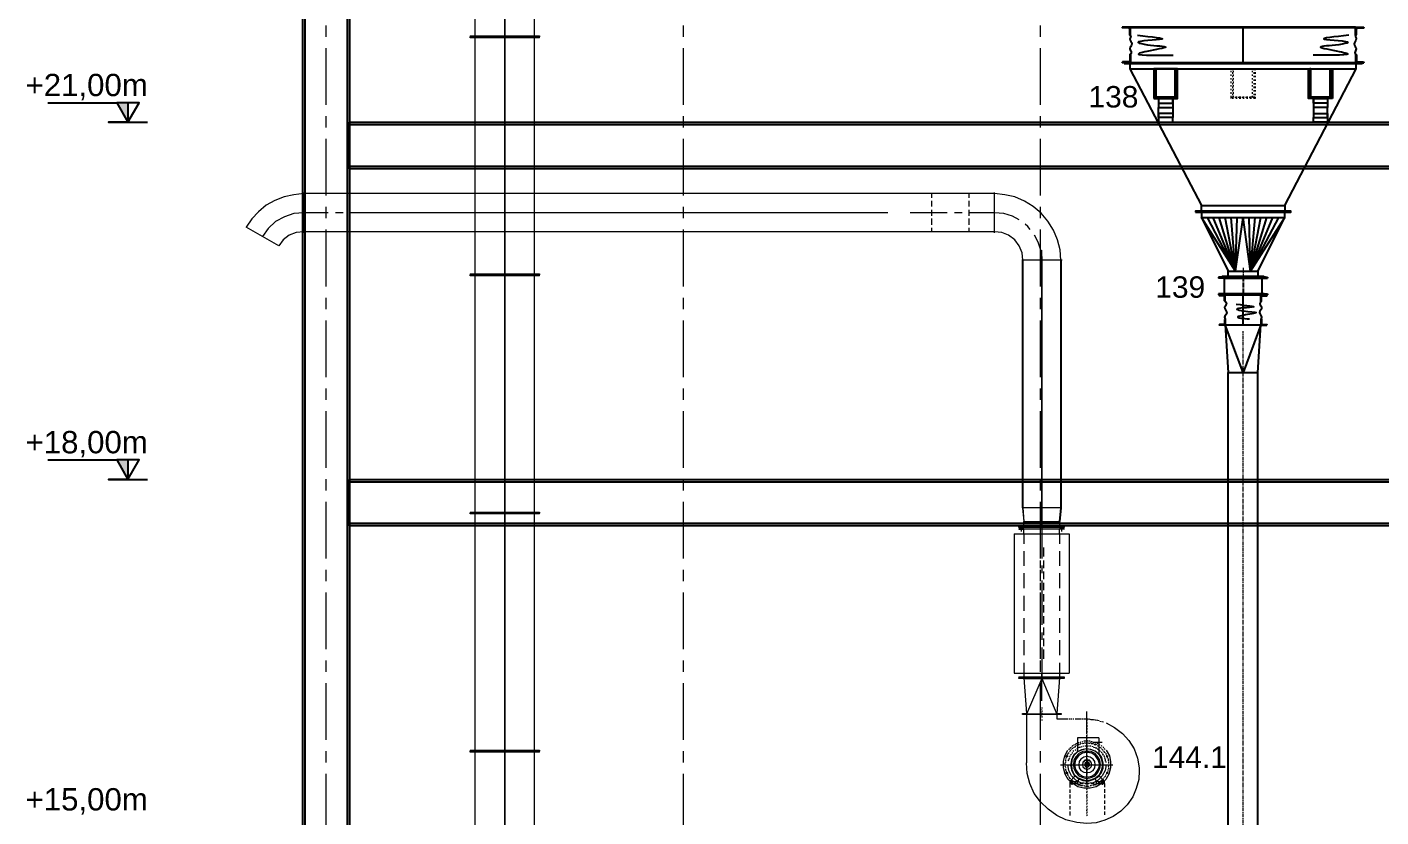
# Model space of a CAD drawing. Header units: millimetres. Extents: x 3220 to 226993, y 817 to 176024.
# Drawn here: x 68111 to 79481, y 92708 to 99342 of the extents above; entities that cross this region are included whole.
import ezdxf

# ---------------------------------------------------------------- set-up
doc = ezdxf.new("R2010")
doc.units = ezdxf.units.MM
doc.linetypes.add('ACAD_ISO03W100', pattern=[30, 12, -18])
doc.linetypes.add('AXES', pattern=[50.8, 31.75, -6.35, 6.35, -6.35])
doc.layers.add('Axe', color=1, linetype='AXES', lineweight=9)
doc.layers.add('Cache', color=3, linetype='ACAD_ISO03W100', lineweight=13)
doc.layers.add('Repère', color=76, linetype='Continuous')
doc.layers.add('Sichtbare Kanten(DIN)', color=7, linetype='Continuous', lineweight=50, true_color=0x3f3f3f)
doc.styles.add('ARIAL_BOLD', font='arial.ttf')
doc.styles.get("Standard").update_dxf_attribs({"font": 'arial.ttf'})

# ---------------------------------------------------------------- blocks, each defined once
blk = doc.blocks.new('section 5-4')
for points in [[(195, 27980), (195, 6020), (-195, 6020), (-195, 27980)], [(-176, 6020), (-176, 27980), (176, 27980), (176, 6020)], [(14805, 16610), (195, 16610), (195, 17000), (14805, 17000)], [(195, 16981), (14805, 16981), (14805, 16629), (195, 16629)], [(14805, 13610), (195, 13610), (195, 14000), (14805, 14000)], [(195, 13981), (14805, 13981), (14805, 13629), (195, 13629)]]:
    blk.add_lwpolyline(points, close=True)
at = {"layer": 'Axe', "ltscale": 15}
for p, q in [((6000, -8000), (6000, 29046)), ((3000, -8000), (3000, 28506)), ((0, -8000), (0, 28000))]:
    blk.add_line(p, q, dxfattribs=at)
blk = doc.blocks.new('niveau')
h = blk.add_hatch(color=1)
h.dxf.hatch_style = 1
h.paths.add_polyline_path([(0, 164), (-93, 164), (0, 0)])
at = {"color": 1}
blk.add_line((0, 164), (0, 0), dxfattribs=at)
blk.add_lwpolyline([(-674, 164), (-93, 164), (0, 0), (93, 164), (-93, 164), (0, 0), (-165, 0), (165, 0)], dxfattribs=at)
blk = doc.blocks.new('ligne broyage 2')
at = {"color": 4, "linetype": 'Continuous', "lineweight": 15}
for points in [[(-770, 17616), (-763, 17704), (-741, 17789), (-708, 17868), (-660, 17946), (-603, 18012), (-537, 18067), (-463, 18112), (-382, 18150), (-297, 18167), (-211, 18176)], [(-211, 18176), (5589, 18176)], [(0, 18141), (0, 18176), (0, 18176)], [(0, 18067), (0, 18116)], [(318, 18176), (318, 18141)], [(318, 18116), (318, 18067)], [(0, 17990), (0, 18041)], [(0, 17915), (0, 17967)], [(318, 17967), (318, 17915)], [(-449, 17616), (-444, 17678), (-418, 17737), (-382, 17789), (-330, 17827), (-274, 17849), (-211, 17856)], [(-211, 17856), (5589, 17856)], [(0, 17856), (0, 17889)], [(318, 17889), (318, 17856), (318, 17856)], [(-773, 15538), (-773, 17616), (-773, 17616)], [(-769, 15538), (-769, 17616)], [(-462, 15423), (-452, 15538), (-452, 17611)], [(-446, 15538), (-446, 17611)], [(-763, 15423), (-773, 15538), (-773, 15538)], [(-773, 15538), (-452, 15538), (-452, 15538)], [(-757, 15423), (-769, 15538), (-446, 15538), (-458, 15423)]]:
    blk.add_lwpolyline(points, dxfattribs=at)
at = {"color": 4, "linetype": 'Continuous', "lineweight": 5}
for points in [[(-211, 17846), (-211, 18186), (-211, 18186)], [(5589, 17846), (5589, 18186), (5589, 18186)], [(5589, 18176), (5589, 17856), (5589, 17856)], [(5589, 18176), (5674, 18167), (5755, 18150), (5833, 18119), (5904, 18079), (5970, 18024), (6025, 17964), (6073, 17894)], [(5589, 17856), (5652, 17849), (5711, 17827), (5762, 17789), (5800, 17737)], [(-780, 17616), (-440, 17616), (-440, 17616)]]:
    blk.add_lwpolyline(points, dxfattribs=at)
at = {"color": 1, "linetype": 'Continuous', "lineweight": 5, "true_color": 0x000001}
for points in [[(-418, 17956), (-363, 17986), (-290, 18008), (-211, 18015)], [(-211, 18015), (-5, 18015)], [(685, 18015), (5196, 18015)], [(5259, 18015), (5322, 18015)], [(5385, 18015), (5589, 18015), (5589, 18015)], [(5589, 18015), (5674, 18008), (5752, 17982), (5826, 17941), (5888, 17882), (5937, 17815)], [(-511, 17875), (-492, 17901), (-470, 17920)], [(5800, 17737), (6073, 17894), (6073, 17894)], [(-611, 17616), (-603, 17694), (-577, 17768), (-548, 17827)], [(-611, 15371), (-611, 17649)], [(-610, 15397), (-610, 17701)], [(-757, 15376), (-798, 15376), (-798, 15371)], [(-757, 15376), (-757, 15371), (-798, 15371)], [(-798, 15360), (-798, 15357)], [(-757, 15360), (-798, 15360)], [(-757, 15360), (-798, 15360), (-798, 15360)], [(-798, 15357), (-757, 15357)], [(-776, 15338), (-776, 15393)], [(-475, 15360), (-739, 15360)], [(-416, 15376), (-458, 15376)], [(-416, 15371), (-458, 15371), (-458, 15376)], [(-458, 15360), (-416, 15360)], [(-458, 15360), (-416, 15360)], [(-416, 15357), (-458, 15357)], [(-439, 15338), (-439, 15393)], [(-416, 15371), (-416, 15376)], [(-416, 15360), (-416, 15357)], [(-610, 14104), (-736, 13805), (-736, 13805)], [(-610, 13916), (-610, 14149)], [(-610, 14104), (-480, 13805)], [(-987, 13638), (-987, 13826)], [(-987, 13764), (-987, 13750)], [(-610, 13861), (-610, 13850)], [(-610, 13842), (-610, 13845)], [(-610, 13835), (-610, 13823)], [(-610, 13816), (-610, 13819)], [(-610, 13812), (-610, 13797)], [(-610, 13793), (-610, 13797)], [(-610, 13786), (-610, 13776)], [(-610, 13769), (-610, 13771)], [(-610, 13760), (-610, 13750), (-610, 13750)], [(-987, 13742), (-987, 13745)], [(-987, 13734), (-987, 13724)], [(-987, 13716), (-987, 13719)], [(-987, 13712), (-987, 13698)], [(-987, 13693), (-987, 13698)], [(-987, 13686), (-987, 13676)], [(-987, 13667), (-987, 13672)], [(-987, 13660), (-987, 13650)], [(-987, 13641), (-987, 13646)], [(-1087, 13531), (-1087, 13534)], [(-1073, 13541), (-1080, 13539), (-1083, 13534)], [(-1069, 13546), (-1069, 13549)], [(-1050, 13549), (-1061, 13546)], [(-1042, 13553), (-1042, 13557)], [(-1024, 13557), (-1040, 13557), (-1040, 13557)], [(-1021, 13560), (-1021, 13565)], [(-1002, 13560), (-1014, 13560)], [(-995, 13560), (-995, 13565)], [(-987, 13634), (-987, 13624)], [(-987, 13220), (-987, 13627)], [(-987, 13617), (-987, 13620)], [(-987, 13612), (-987, 13598)], [(-987, 13565), (-987, 13601)], [(-987, 13593), (-987, 13598)], [(-987, 13586), (-987, 13575)], [(-987, 13567), (-987, 13572)], [(-976, 13560), (-987, 13565)], [(-987, 13560), (-987, 13549)], [(-987, 13541), (-987, 13546)], [(-987, 13534), (-987, 13524)], [(-969, 13560), (-969, 13565)], [(-950, 13557), (-964, 13560)], [(-947, 13557), (-947, 13560)], [(-928, 13549), (-938, 13557)], [(-921, 13549), (-921, 13553)], [(-905, 13541), (-917, 13546)], [(-898, 13539), (-898, 13541)], [(-883, 13527), (-895, 13534)], [(-1165, 13431), (-1165, 13427), (-1168, 13416)], [(-1154, 13453), (-1161, 13442)], [(-1161, 13434), (-1161, 13439)], [(-1154, 13456), (-1154, 13460)], [(-1147, 13475), (-1147, 13472), (-1150, 13465)], [(-1142, 13479), (-1142, 13482)], [(-1128, 13494), (-1135, 13482)], [(-1123, 13498), (-1123, 13501)], [(-1113, 13512), (-1116, 13508), (-1121, 13505)], [(-1109, 13515), (-1109, 13520)], [(-1095, 13527), (-1102, 13520)], [(-987, 13379), (-987, 13527)], [(-987, 13515), (-987, 13520)], [(-987, 13512), (-987, 13498)], [(-987, 13494), (-987, 13498)], [(-987, 13486), (-987, 13475)], [(-987, 13468), (-987, 13472)], [(-987, 13460), (-987, 13449)], [(-987, 13442), (-987, 13446)], [(-987, 13434), (-987, 13423)], [(-987, 13416), (-987, 13420)], [(-879, 13524), (-879, 13527)], [(-865, 13512), (-872, 13520)], [(-857, 13508), (-857, 13512)], [(-846, 13494), (-854, 13505)], [(-843, 13491), (-843, 13494)], [(-831, 13475), (-838, 13482)], [(-828, 13468), (-828, 13472)], [(-820, 13453), (-828, 13465)], [(-820, 13446), (-820, 13449)], [(-812, 13431), (-817, 13442)], [(-812, 13423), (-812, 13427)], [(-765, 13379), (-1206, 13379), (-1206, 13379)], [(-1173, 13387), (-1173, 13390)], [(-1173, 13379), (-1168, 13368), (-1168, 13368)], [(-1168, 13413), (-1168, 13416)], [(-1168, 13405), (-1168, 13394)], [(-1168, 13361), (-1168, 13363)], [(-1168, 13356), (-1168, 13342)], [(-1165, 13339), (-1165, 13342)], [(-1165, 13330), (-1161, 13320)], [(-1157, 13313), (-1157, 13316)], [(-1154, 13309), (-1150, 13297)], [(-828, 13379), (-1147, 13379)], [(-987, 13413), (-987, 13398)], [(-987, 13394), (-987, 13398)], [(-987, 13387), (-987, 13375)], [(-987, 13368), (-987, 13372)], [(-987, 13361), (-987, 13349)], [(-987, 13342), (-987, 13346)], [(-987, 13335), (-987, 13323)], [(-987, 13316), (-987, 13320)], [(-987, 13313), (-987, 13297)], [(-824, 13301), (-824, 13306)], [(-820, 13309), (-817, 13320)], [(-817, 13323), (-817, 13327)], [(-812, 13330), (-810, 13342), (-810, 13342)], [(-810, 13405), (-810, 13416)], [(-810, 13398), (-810, 13401)], [(-810, 13356), (-805, 13368)], [(-810, 13349), (-810, 13353)], [(-805, 13379), (-805, 13394)], [(-805, 13379), (-805, 13382)], [(-805, 13375), (-805, 13379)], [(-1147, 13290), (-1147, 13294)], [(-1147, 13287), (-1135, 13275)], [(-1132, 13271), (-1132, 13275)], [(-1128, 13264), (-1121, 13256)], [(-1116, 13249), (-1116, 13254)], [(-1113, 13246), (-1102, 13238)], [(-1097, 13235), (-1097, 13238)], [(-1095, 13230), (-1083, 13223)], [(-1080, 13220), (-1080, 13223)], [(-1073, 13220), (-1061, 13213)], [(-1054, 13213), (-1054, 13216)], [(-1050, 13209), (-1040, 13204)], [(-1031, 13201), (-1031, 13204)], [(-1024, 13201), (-1014, 13201)], [(-1005, 13197), (-1005, 13201)], [(-1002, 13197), (-987, 13197)], [(-987, 13294), (-987, 13297)], [(-987, 13287), (-987, 13275)], [(-987, 13268), (-987, 13271)], [(-987, 13261), (-987, 13249)], [(-987, 13242), (-987, 13246)], [(-987, 13235), (-987, 13223)], [(-987, 13216), (-987, 13220)], [(-987, 13213), (-987, 13197)], [(-987, 13194), (-987, 13197)], [(-983, 13197), (-983, 13201)], [(-976, 13197), (-964, 13201)], [(-957, 13201), (-957, 13204)], [(-950, 13201), (-943, 13201), (-938, 13204)], [(-935, 13204), (-935, 13209)], [(-928, 13209), (-917, 13213)], [(-909, 13216), (-909, 13220)], [(-905, 13220), (-898, 13220), (-895, 13223)], [(-891, 13228), (-891, 13230)], [(-883, 13230), (-872, 13238)], [(-869, 13242), (-869, 13246)], [(-865, 13246), (-857, 13249), (-854, 13256)], [(-850, 13261), (-850, 13264)], [(-846, 13264), (-838, 13275)], [(-836, 13280), (-836, 13282)], [(-831, 13287), (-831, 13290), (-828, 13297)], [(-987, 13187), (-987, 13175)], [(-987, 13168), (-987, 13171)], [(-987, 13161), (-987, 13149)], [(-987, 13142), (-987, 13145)], [(-987, 13135), (-987, 13123)], [(-987, 13116), (-987, 13120)], [(-987, 13112), (-987, 13097)], [(-987, 13094), (-987, 13097)], [(-987, 13086), (-987, 13076)], [(-987, 13068), (-987, 13071)], [(-987, 13061), (-987, 13050)], [(-987, 13042), (-987, 13045)], [(-987, 13035), (-987, 13024)], [(-987, 13016), (-987, 13019)], [(-987, 13012), (-987, 12997)], [(-987, 12993), (-987, 12997)], [(-987, 12986), (-987, 12976)], [(-987, 12969), (-987, 12971)], [(-987, 12960), (-987, 12950)], [(-987, 12943), (-987, 12945)]]:
    blk.add_lwpolyline(points, dxfattribs=at)
at = {"color": 1, "linetype": 'Continuous', "lineweight": 5}
for points in [[(59, 18015), (123, 18015)], [(185, 18015), (496, 18015)], [(318, 18041), (318, 17990)]]:
    blk.add_lwpolyline(points, dxfattribs=at)
at = {"color": 7, "linetype": 'Continuous', "lineweight": 15, "true_color": 0x000007}
for points in [[(-439, 15360), (-776, 15360)], [(-757, 15319), (-757, 15360)], [(-458, 15319), (-458, 15360)], [(-376, 15319), (-838, 15319)], [(-838, 15319), (-838, 14149)], [(-757, 15319), (-757, 15234)], [(-458, 15319), (-458, 15234)], [(-376, 15319), (-376, 14149)], [(-757, 15172), (-757, 15049)], [(-458, 15172), (-458, 15049)], [(-757, 14987), (-757, 14861)], [(-458, 14987), (-458, 14861)], [(-757, 14797), (-757, 14671)], [(-458, 14797), (-458, 14671)], [(-757, 14609), (-757, 14486)], [(-458, 14609), (-458, 14486)], [(-757, 14424), (-757, 14298)], [(-458, 14424), (-458, 14298)], [(-757, 14234), (-757, 14149), (-757, 14149)], [(-458, 14234), (-458, 14149), (-458, 14149)], [(-376, 14149), (-838, 14149), (-838, 14149)], [(-798, 14116), (-798, 14108)], [(-439, 14116), (-776, 14116)], [(-439, 14108), (-776, 14108)], [(-757, 14149), (-757, 14108)], [(-416, 14108), (-757, 14108), (-736, 13809)], [(-458, 14104), (-757, 14104), (-757, 14104)], [(-458, 14108), (-480, 13809), (-480, 13809)], [(-458, 14149), (-458, 14108)], [(-416, 14116), (-416, 14108)], [(-736, 13764), (-828, 13764), (-828, 13764)], [(-736, 13805), (-480, 13805), (-480, 13394)], [(-736, 13805), (-736, 13764), (-736, 13764)], [(-1150, 13731), (-1220, 13693), (-1287, 13641), (-1339, 13583), (-1384, 13512), (-1413, 13434), (-1427, 13353)], [(-1150, 13501), (-1176, 13453), (-1187, 13405), (-1187, 13353), (-1173, 13301), (-1147, 13256), (-1109, 13220), (-1064, 13194), (-1014, 13183), (-961, 13183), (-912, 13194), (-869, 13220), (-831, 13256), (-805, 13301), (-791, 13353), (-791, 13405), (-802, 13453), (-828, 13501)], [(-1427, 13330), (-1424, 13254), (-1401, 13178), (-1372, 13109), (-1327, 13042), (-1272, 12990), (-1209, 12945), (-1139, 12912), (-1064, 12890), (-987, 12886), (-902, 12893), (-812, 12916), (-736, 12953), (-661, 13005), (-598, 13068), (-546, 13138), (-509, 13220), (-487, 13306), (-480, 13394)], [(-1427, 13353), (-1427, 13330), (-1427, 13330)], [(-1150, 13379), (-1142, 13330), (-1116, 13287), (-1083, 13249), (-1040, 13228), (-987, 13220), (-938, 13228), (-895, 13249), (-857, 13287), (-836, 13330), (-828, 13379)]]:
    blk.add_lwpolyline(points, dxfattribs=at)
at = {"color": 4, "linetype": 'Continuous', "lineweight": 15}
blk.add_lwpolyline([(-458, 15371), (-458, 15423), (-757, 15423), (-757, 15371)], close=True, dxfattribs=at)
at = {"color": 5, "linetype": 'Continuous', "lineweight": 5, "true_color": 0x000005}
for points in [[(-610, 15397), (-610, 15112)], [(-624, 15205), (-624, 15127)], [(-594, 15205), (-594, 15127)], [(-624, 15094), (-624, 15030)], [(-610, 15053), (-610, 14989)], [(-594, 15094), (-594, 15030)], [(-624, 15001), (-624, 14937)], [(-624, 14908), (-624, 14845)], [(-610, 14927), (-610, 14553)], [(-594, 15001), (-594, 14937)], [(-594, 14908), (-594, 14845)], [(-624, 14812), (-624, 14749)], [(-594, 14812), (-594, 14749)], [(-624, 14719), (-624, 14657)], [(-594, 14719), (-594, 14657)], [(-624, 14626), (-624, 14564)], [(-594, 14626), (-594, 14564)], [(-624, 14531), (-624, 14467)], [(-610, 14490), (-610, 14427)], [(-594, 14531), (-594, 14467)], [(-624, 14438), (-624, 14375)], [(-624, 14346), (-624, 14268), (-624, 14268)], [(-610, 14365), (-610, 14080), (-610, 14080)], [(-594, 14438), (-594, 14375)], [(-594, 14346), (-594, 14268), (-594, 14268)]]:
    blk.add_lwpolyline(points, dxfattribs=at)
at = {"color": 7, "linetype": 'Continuous', "lineweight": 5, "true_color": 0x000007}
for points in [[(-416, 14116), (-798, 14116)], [(-416, 14108), (-798, 14108)], [(-1042, 13760), (-1057, 13757)], [(-1024, 13760), (-1040, 13760)], [(-1005, 13764), (-1021, 13760)], [(-987, 13764), (-1002, 13764)], [(-980, 13764), (-987, 13764), (-987, 13764)], [(-961, 13764), (-976, 13764)], [(-943, 13764), (-957, 13764)], [(-924, 13764), (-938, 13764)], [(-905, 13764), (-921, 13764)], [(-888, 13764), (-902, 13764)], [(-869, 13764), (-879, 13764)], [(-850, 13764), (-862, 13764)], [(-836, 13764), (-843, 13764)], [(-1116, 13742), (-1128, 13738), (-1128, 13738)], [(-1097, 13745), (-1109, 13742)], [(-1080, 13753), (-1090, 13750)], [(-1061, 13757), (-1076, 13753)], [(-1121, 13531), (-1128, 13520), (-1128, 13520)], [(-1116, 13567), (-1040, 13567)], [(-1106, 13541), (-1113, 13534), (-1113, 13534)], [(-1087, 13553), (-1097, 13546)], [(-1087, 13605), (-909, 13605)], [(-1087, 13605), (-1087, 13468)], [(-1073, 13560), (-1083, 13553)], [(-1054, 13567), (-1061, 13567), (-1064, 13565)], [(-1035, 13572), (-1050, 13567)], [(-1028, 13534), (-1040, 13531)], [(-1021, 13575), (-1031, 13575)], [(-1009, 13539), (-1021, 13539)], [(-1002, 13579), (-1014, 13579)], [(-990, 13539), (-1002, 13539)], [(-980, 13579), (-995, 13579)], [(-972, 13539), (-983, 13539)], [(-961, 13579), (-976, 13579)], [(-954, 13534), (-964, 13539)], [(-947, 13572), (-957, 13575)], [(-935, 13527), (-947, 13531)], [(-928, 13567), (-938, 13572)], [(-909, 13565), (-912, 13565), (-921, 13567)], [(-909, 13605), (-909, 13486)], [(-891, 13553), (-902, 13560)], [(-876, 13546), (-888, 13549)], [(-862, 13531), (-869, 13541), (-872, 13541)], [(-1132, 13515), (-1142, 13508), (-1142, 13508)], [(-1142, 13423), (-1142, 13408)], [(-1135, 13439), (-1139, 13427)], [(-1128, 13456), (-1135, 13446)], [(-909, 13491), (-876, 13460), (-857, 13420), (-850, 13375), (-857, 13335), (-879, 13294), (-912, 13264), (-954, 13246), (-998, 13242), (-1040, 13254), (-1080, 13275), (-1106, 13309), (-1123, 13349), (-1123, 13394), (-1113, 13439), (-1087, 13475)], [(-1116, 13472), (-1123, 13460)], [(-1106, 13486), (-1113, 13479), (-1113, 13479)], [(-1090, 13501), (-1102, 13491)], [(-1087, 13468), (-1057, 13494), (-1021, 13508), (-983, 13512), (-943, 13505), (-909, 13486)], [(-1076, 13512), (-1087, 13505)], [(-1061, 13520), (-1069, 13520), (-1073, 13515)], [(-1042, 13527), (-1057, 13524)], [(-917, 13524), (-924, 13527), (-928, 13527)], [(-902, 13512), (-912, 13520)], [(-888, 13501), (-898, 13508)], [(-872, 13491), (-879, 13498), (-879, 13498)], [(-862, 13475), (-869, 13482)], [(-846, 13520), (-857, 13527)], [(-850, 13460), (-857, 13468)], [(-843, 13442), (-846, 13453)], [(-836, 13505), (-843, 13515)], [(-836, 13423), (-843, 13434)], [(-831, 13413), (-836, 13420)], [(-1147, 13405), (-1147, 13398), (-1147, 13398)], [(-983, 13401), (-969, 13390), (-969, 13372), (-980, 13361), (-998, 13361), (-1009, 13372), (-1009, 13390), (-995, 13401)], [(-995, 13405), (-983, 13405)], [(-995, 13405), (-995, 13401)], [(-987, 13372), (-990, 13372), (-995, 13379), (-995, 13382), (-990, 13387), (-987, 13387), (-983, 13382), (-980, 13379)], [(-983, 13405), (-983, 13401)], [(-1135, 13238), (-1090, 13287)], [(-1064, 13238), (-1135, 13238)], [(-1135, 13220), (-1135, 13238)], [(-1064, 13220), (-1135, 13220)], [(-1113, 13220), (-1135, 13220), (-1135, 13220)], [(-1135, 13220), (-1135, 13190)], [(-1123, 13220), (-1123, 13238)], [(-1116, 13249), (-1116, 13209)], [(-1109, 13220), (-1109, 13238)], [(-1069, 13220), (-1097, 13220)], [(-1057, 13261), (-1064, 13238)], [(-1064, 13238), (-1064, 13220)], [(-1021, 13220), (-1050, 13220)], [(-972, 13220), (-1005, 13220)], [(-928, 13220), (-957, 13220)], [(-921, 13261), (-912, 13238)], [(-843, 13238), (-912, 13238)], [(-912, 13220), (-912, 13238)], [(-843, 13220), (-912, 13220)], [(-879, 13220), (-909, 13220)], [(-888, 13287), (-843, 13238)], [(-869, 13220), (-869, 13238)], [(-843, 13220), (-865, 13220)], [(-862, 13249), (-862, 13209)], [(-854, 13220), (-854, 13238)], [(-843, 13238), (-843, 13220)], [(-843, 13220), (-843, 13187)], [(-1135, 13175), (-1135, 13142)], [(-1135, 13128), (-1135, 13097)], [(-1135, 13079), (-1135, 13050)], [(-843, 13171), (-843, 13142)], [(-843, 13128), (-843, 13094)], [(-843, 13079), (-843, 13050)], [(-1135, 13035), (-1135, 13002)], [(-1135, 12986), (-1135, 12957)], [(-843, 13031), (-843, 13002)], [(-843, 12986), (-843, 12953)]]:
    blk.add_lwpolyline(points, dxfattribs=at)
at = {"color": 7, "linetype": 'Continuous', "lineweight": 15, "true_color": 0x000007}
for points in [[(-757, 14104), (-757, 14108), (-798, 14108), (-798, 14104)], [(-416, 14104), (-416, 14108), (-458, 14108), (-458, 14104)], [(-736, 13805), (-736, 13809), (-772, 13809), (-772, 13805)], [(-446, 13802), (-446, 13805), (-772, 13805), (-772, 13802)], [(-446, 13805), (-446, 13809), (-480, 13809), (-480, 13805)]]:
    blk.add_lwpolyline(points, close=True, dxfattribs=at)
at = {"color": 7, "linetype": 'Continuous', "lineweight": 5, "true_color": 0x000007}
for points in [[(-1054, 13549), (-1054, 13553), (-1061, 13553), (-1064, 13549), (-1061, 13546), (-1054, 13546)], [(-912, 13549), (-917, 13553), (-921, 13553), (-924, 13549), (-921, 13546), (-917, 13546)], [(-1154, 13449), (-1154, 13453), (-1161, 13453), (-1161, 13446), (-1154, 13446)], [(-1121, 13379), (-1113, 13420), (-1095, 13456), (-1064, 13486), (-1028, 13505), (-987, 13512), (-947, 13505), (-909, 13486), (-879, 13456), (-862, 13420), (-857, 13379), (-862, 13339), (-879, 13301), (-909, 13271), (-947, 13254), (-987, 13246), (-1028, 13254), (-1064, 13271), (-1095, 13301), (-1113, 13339)], [(-1102, 13379), (-1097, 13416), (-1080, 13446), (-1057, 13472), (-1024, 13491), (-987, 13494), (-954, 13491), (-921, 13472), (-895, 13446), (-879, 13416), (-876, 13379), (-879, 13346), (-895, 13313), (-921, 13287), (-954, 13271), (-987, 13264), (-1024, 13271), (-1057, 13287), (-1080, 13313), (-1097, 13346)], [(-1095, 13379), (-1087, 13420), (-1061, 13453), (-1028, 13475), (-987, 13486), (-950, 13475), (-912, 13453), (-891, 13420), (-883, 13379), (-891, 13339), (-912, 13306), (-950, 13282), (-987, 13275), (-1028, 13282), (-1061, 13306), (-1087, 13339)], [(-1095, 13379), (-1083, 13420), (-1061, 13453), (-1028, 13475), (-987, 13482), (-950, 13475), (-917, 13453), (-891, 13420), (-883, 13379), (-891, 13339), (-917, 13306), (-950, 13282), (-987, 13275), (-1028, 13282), (-1061, 13306), (-1083, 13339)], [(-1057, 13379), (-1054, 13405), (-1040, 13427), (-1016, 13442), (-987, 13449), (-961, 13442), (-938, 13427), (-924, 13405), (-921, 13379), (-924, 13353), (-938, 13330), (-961, 13316), (-987, 13313), (-1016, 13316), (-1040, 13330), (-1054, 13353)], [(-1028, 13379), (-1024, 13398), (-1009, 13413), (-987, 13420), (-969, 13413), (-954, 13398), (-950, 13379), (-954, 13361), (-969, 13346), (-987, 13342), (-1009, 13346), (-1024, 13361)], [(-1028, 13379), (-1024, 13401), (-1009, 13416), (-987, 13420), (-969, 13416), (-954, 13401), (-950, 13379), (-954, 13361), (-969, 13346), (-987, 13339), (-1009, 13346), (-1024, 13361)], [(-812, 13449), (-817, 13453), (-824, 13453), (-824, 13446), (-817, 13446)], [(-1154, 13309), (-1154, 13313), (-1157, 13316), (-1161, 13313), (-1161, 13306), (-1154, 13306)], [(-1009, 13379), (-1002, 13394), (-987, 13401), (-976, 13394), (-969, 13379), (-976, 13363), (-987, 13361), (-1002, 13363)], [(-1009, 13379), (-1002, 13394), (-987, 13401), (-972, 13394), (-969, 13379), (-972, 13363), (-987, 13361), (-1002, 13363)], [(-995, 13379), (-995, 13387), (-983, 13387), (-983, 13375), (-987, 13372), (-995, 13375)], [(-812, 13309), (-817, 13313), (-820, 13316), (-824, 13313), (-824, 13306), (-817, 13306)], [(-1054, 13213), (-1054, 13216), (-1061, 13216), (-1064, 13213), (-1061, 13209), (-1057, 13204), (-1054, 13209)], [(-912, 13213), (-917, 13216), (-921, 13216), (-924, 13213), (-921, 13209), (-921, 13204), (-917, 13209)]]:
    blk.add_lwpolyline(points, close=True, dxfattribs=at)
blk = doc.blocks.new('be 500 gain 2000')
at = {"layer": 'Sichtbare Kanten(DIN)', "color": 5, "lineweight": 0}
for p, q in [((0, -291), (0, 291)), ((8, 291), (0, 291)), ((8, 291), (8, -291)), ((1992, 250.5), (8, 250.5)), ((1992, -291), (1992, 291)), ((1992, 291), (2000, 291)), ((2000, 291), (2000, -291)), ((8, 1), (1992, 1)), ((1992, 0), (8, 0)), ((8, -291), (0, -291)), ((1992, -250.5), (8, -250.5)), ((1992, -291), (2000, -291))]:
    blk.add_line(p, q, dxfattribs=at)
blk = doc.blocks.new('153 L')
at = {"color": 5, "lineweight": 0, "rotation": 270}
for p in [(0, 28218), (0, 26218), (0, 24218), (0, 22218), (0, 20218)]:
    blk.add_blockref('be 500 gain 2000', p, dxfattribs=at)
blk = doc.blocks.new('138 L')
at = {"color": 252}
for p in [(-62.5, -250), (62.5, -250)]:
    blk.add_line(p, (0, 200), dxfattribs=at)
at = {"color": 0}
for points in [[(-1000, 1495), (1000, 1495), (1000, 1500), (-1000, 1500)], [(-750, 1210), (-550, 1210), (-550, 1450), (-750, 1450)], [(-740, 1450), (-740, 1210), (-730, 1210), (-730, 1450)], [(-560, 1450), (-560, 1210), (-570, 1210), (-570, 1450)], [(750, 1210), (550, 1210), (550, 1450), (750, 1450)], [(560, 1450), (560, 1210), (570, 1210), (570, 1450)], [(740, 1450), (740, 1210), (730, 1210), (730, 1450)], [(-750, 1200), (-550, 1200), (-550, 1210), (-750, 1210)], [(750, 1200), (550, 1200), (550, 1210), (750, 1210)], [(-175, -300), (175, -300), (175, -295), (-175, -295)], [(-125, -250), (125, -250), (125, -295), (-125, -295)]]:
    blk.add_lwpolyline(points, close=True, dxfattribs=at)
for points in [[(-950, 1495), (-950, 1450), (950, 1450), (950, 1495)], [(-950, 1450), (-350, 300)], [(350, 300), (950, 1450)], [(-350, 200), (-125, -250), (125, -250), (350, 200)]]:
    blk.add_lwpolyline(points, dxfattribs=at)
at = {"color": 2}
for points in [[(-710, 1200), (-710, 1160), (-590, 1160), (-590, 1200), (-710, 1200), (-710, 1125), (-590, 1125), (-590, 1075), (-710, 1075), (-710, 1000), (-590, 1000), (-590, 1040), (-710, 1040), (-710, 1125), (-590, 1125), (-590, 1040)], [(-590, 1200), (-590, 1125)], [(710, 1200), (710, 1160), (590, 1160), (590, 1200), (710, 1200), (710, 1125), (590, 1125), (590, 1075), (710, 1075), (710, 1000), (590, 1000), (590, 1040), (710, 1040), (710, 1125), (590, 1125), (590, 1040)], [(590, 1200), (590, 1125)]]:
    blk.add_lwpolyline(points, dxfattribs=at)
for points in [[(-400, 250), (400, 250), (400, 255), (-400, 255)], [(-400, 245), (400, 245), (400, 250), (-400, 250)]]:
    blk.add_lwpolyline(points, close=True)
for points in [[(-350, 255), (-350, 300), (350, 300), (350, 255)], [(-350, 245), (-350, 200), (350, 200), (350, 245)]]:
    blk.add_lwpolyline(points)
at = {"color": 252}
for points in [[(-62.5, -250), (-350, 200)], [(-62.5, -250), (-300, 200)], [(-62.5, -250), (-250, 200)], [(-62.5, -250), (-200, 200)], [(-62.5, -250), (-150, 200)], [(-62.5, -250), (-100, 200)], [(-62.5, -250), (-50, 200)], [(62.5, -250), (50, 200)], [(62.5, -250), (350, 200)], [(62.5, -250), (300, 200)], [(62.5, -250), (250, 200)], [(62.5, -250), (200, 200)], [(62.5, -250), (150, 200)], [(62.5, -250), (100, 200)]]:
    blk.add_lwpolyline(points, dxfattribs=at)
at = {"layer": 'Axe'}
blk.add_line((0, -222.4), (0, -300), dxfattribs=at)
at = {"layer": 'Cache'}
for points in [[(100, 1210), (-100, 1210), (-100, 1450), (100, 1450)], [(-90, 1450), (-90, 1210), (-80, 1210), (-80, 1450)], [(90, 1450), (90, 1210), (80, 1210), (80, 1450)], [(100, 1200), (-100, 1200), (-100, 1210), (100, 1210)]]:
    blk.add_lwpolyline(points, close=True, dxfattribs=at)
blk = doc.blocks.new('L50X50X5')
at = {"color": 5, "linetype": 'Continuous'}
for p, q in [((0, 0), (0, 50)), ((0, 50), (2.5, 50)), ((50, 0), (0, 0)), ((5, 10), (5, 47.5)), ((47.5, 5), (10, 5)), ((50, 2.5), (50, 0))]:
    blk.add_line(p, q, dxfattribs=at)
for centre, radius, start, end in [((2.5, 47.5), 2.5, 0, 90), ((10, 10), 5, 180, 270), ((47.5, 2.5), 2.5, 0, 90)]:
    blk.add_arc(centre, radius, start, end, dxfattribs=at)
blk = doc.blocks.new('138.01')
at = {"color": 5}
blk.add_line((945, -300), (-945, -300), dxfattribs=at)
blk.add_lwpolyline([(-945, 0), (-945, -5), (945, -5), (945, 0)], close=True, dxfattribs=at)
for points in [[(-945, -70), (-944, -75), (-950, -99), (-933, -142), (-950, -183), (-939, -216), (-945, -230)], [(-888, -69), (-683, -102), (-881, -130), (-804, -148), (-650, -168), (-807, -204), (-869, -220), (-588, -235)], [(888, -69), (683, -102), (881, -130), (804, -148), (650, -168), (807, -204), (869, -220), (588, -235)], [(945, -70), (944, -75), (950, -99), (933, -142), (950, -183), (939, -216), (945, -230)]]:
    blk.add_spline(points, degree=3, dxfattribs=at)
at = {"layer": 'Axe', "lineweight": -3, "ltscale": 15}
blk.add_line((0, -300), (0, 0), dxfattribs=at)
at = {"color": 5, "yscale": 1.4, "zscale": 1.4}
for p, xscale, rotation in [((-945, 0), -1.4, 90), ((945, 0), 1.4, 270), ((-945, -300), 1.4, 90), ((945, -300), -1.4, 270)]:
    blk.add_blockref('L50X50X5', p, dxfattribs=dict(at, xscale=xscale, rotation=rotation))
blk = doc.blocks.new('139 L')
at = {"color": 6}
for p, q in [((-206, 0), (-206, -9)), ((188, 0), (-206, 0)), ((-188, 0), (206, 0)), ((-150, -9), (-150, 0)), ((150, -9), (150, 0)), ((206, 0), (206, -9)), ((-157, -9), (-206, -9)), ((-158, -21), (-158, -129)), ((-157, -9), (176, -9)), ((157, -9), (206, -9)), ((158, -21), (158, -129)), ((-206, -141), (-206, -150)), ((-157, -141), (-206, -141)), ((188, -150), (-206, -150)), ((-188, -150), (206, -150)), ((176, -141), (-157, -141)), ((-150, -141), (-150, -150)), ((150, -141), (150, -150)), ((157, -141), (206, -141)), ((206, -141), (206, -150))]:
    blk.add_line(p, q, dxfattribs=at)
for centre, start, end in [((-169, -21), 0, 90), ((169, -21), 90, 180), ((-169, -129), 270, 0), ((169, -129), 180, 270)]:
    blk.add_arc(centre, 11.5, start, end, dxfattribs=at)
at = {"layer": 'Axe', "lineweight": -3}
blk.add_line((0, 0), (0, -150), dxfattribs=at)
blk = doc.blocks.new('139.01 L')
at = {"color": 5}
blk.add_line((150, -253), (-150, -253), dxfattribs=at)
blk.add_lwpolyline([(150, -8), (150, -8), (150, -3), (-150, -3), (-150, -8)], dxfattribs=at)
for points in [[(-150, -53), (-141, -78), (-155, -102), (-138, -146), (-155, -187), (-150, -203)], [(-57, -78), (86, -101), (-52, -120), (2, -133), (109, -147), (0, -172), (-44, -184), (54, -201)], [(150, -53), (141, -78), (155, -102), (138, -146), (155, -187), (150, -203)]]:
    blk.add_spline(points, degree=3, dxfattribs=at)
at = {"layer": 'Axe', "lineweight": -3, "ltscale": 15}
blk.add_line((0, -250), (0, 0), dxfattribs=at)
at = {"color": 5, "xscale": -1}
for p, rotation in [((-150, -3), 90), ((150, -253), 270)]:
    blk.add_blockref('L50X50X5', p, dxfattribs=dict(at, rotation=rotation))
at = {"color": 5}
for p, rotation in [((150, -3), 270), ((-150, -253), 90)]:
    blk.add_blockref('L50X50X5', p, dxfattribs=dict(at, rotation=rotation))
blk = doc.blocks.new('139.01')
blk.add_blockref('139.01 L', (0, -1))

msp = doc.modelspace()

# ---------------------------------------------------------------- linework, layer by layer
at = {"color": 4}
msp.add_lwpolyline([(78173.2, 96839.9), (78198, 96439.9), (78448, 96439.9), (78473.1, 96839.9), (78323, 96439.9), (78173.2, 96839.9), (78473, 96837.8)], dxfattribs=at)
at = {"color": 4, "elevation": 0}
for points in [[(76389.5, 84052), (78181.3, 87155.5, 0.1316525), (78198, 87218), (78198, 96439.9)], [(76678.1, 84052), (78397.8, 87030.5, 0.1316525), (78448, 87218), (78448, 96439.9)]]:
    msp.add_lwpolyline(points, format="xyb", dxfattribs=at)
at = {"layer": 'Axe', "elevation": 0}
msp.add_lwpolyline([(76533.8, 84052), (78289.5, 87093, 0.1316525), (78323, 87218), (78323, 96788.9)], format="xyb", dxfattribs=at)

# ---------------------------------------------------------------- block references
for name, p in [('section 5-4', (70623, 81542.4)), ('153 L', (72123, 73042.4)), ('138.01', (78323, 99342.4)), ('138 L', (78323, 97542.4)), ('niveau', (68958.3, 98542.4)), ('139 L', (78323, 97242.4)), ('139.01', (78323.2, 97093.1)), ('niveau', (68958.3, 95542.4))]:
    msp.add_blockref(name, p)
at = {"xscale": -1}
msp.add_blockref('ligne broyage 2', (76023.7, 79767.2), dxfattribs=at)

# ---------------------------------------------------------------- texts
at = {"color": 6, "char_height": 187.5, "attachment_point": 5, "style": 'ARIAL_BOLD'}
for s, insert in [('{\\C1;+21,00m}', (68611.3, 98838.4)), ('{\\C1;+18,00m}', (68611.3, 95838.4)), ('{\\C1;+15,00m}', (68611.3, 92838.4))]:
    msp.add_mtext(s, dxfattribs=dict(at, insert=insert))
at = {"layer": 'Repère', "char_height": 180, "attachment_point": 1}
for s, width, insert in [('138', 741.392, (77024.5, 98846.9)), ('139', 741.392, (77585.2, 97248.6)), ('144.1', 7197.386, (77557.8, 93300))]:
    msp.add_mtext_dynamic_manual_height_columns(s, width=width, gutter_width=12.5, heights=[0], dxfattribs=dict(at, insert=insert))

doc.saveas('drawing.dxf')
